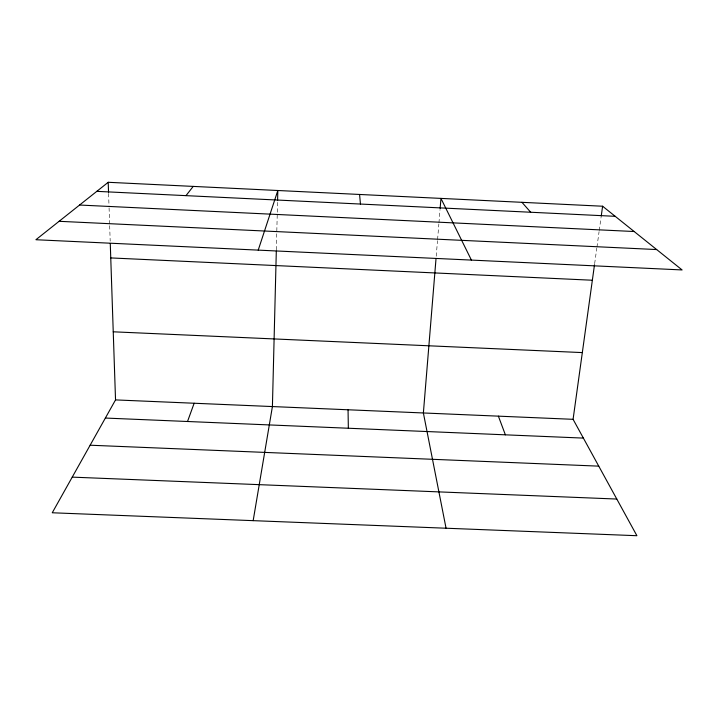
<?xml version="1.0" encoding="UTF-8"?>
<svg xmlns="http://www.w3.org/2000/svg" width="718" height="718" viewBox="0 0 718 718"><rect width="100%" height="100%" fill="white"/><g stroke="black" fill="none" stroke-linecap="round" stroke-linejoin="round"><path stroke-width="0.54" stroke-dasharray="3.59 2.69" d="M276.34 249.891L277.579 200.591M436.212 256.254L437.486 240.674M437.585 239.561L438.86 223.989M438.949 222.876L440.044 209.53M594.648 263.668L596.793 248.204M596.945 247.1L599.081 231.636M599.243 230.532L601.074 217.276M108.589 193.411L109.037 206.757M109.073 207.87L109.639 224.554M109.674 225.667L110.195 241.239"/><path stroke-width="1.08" d="M276.313 251.013L272.409 406.567L253.167 520.649M277.579 200.591L277.83 190.503L258.22 250.124M436.032 258.48L423.378 412.967L446.058 528.224M440.134 208.417L440.951 198.401L471.412 260.096M110.267 243.465L115.535 399.908L52.252 512.769L636.902 535.709L573.081 419.321L594.495 264.771M601.226 216.172L602.608 206.228L108.212 182.291L35.9 239.731L682.1 269.941L602.608 206.228M187.524 421.502L194.147 403.247M185.989 195.646L193.223 186.402M72.24 477.129L616.798 499.046M105.367 418.055L583.375 438.097M90.136 445.214L598.758 466.144M115.535 399.908L573.081 419.321M113.247 331.806L582.325 352.592M59.1 221.306L656.674 249.559M110.76 257.924L592.35 280.235M96.804 191.347L615.191 216.315M79.581 205.034L634.165 231.519M521.959 202.323L530.683 212.241M498.382 416.153L505.373 434.821M359.574 194.461L360.454 204.047M108.212 182.291L108.544 192.298M348.05 409.772L348.347 428.242"/></g></svg>
